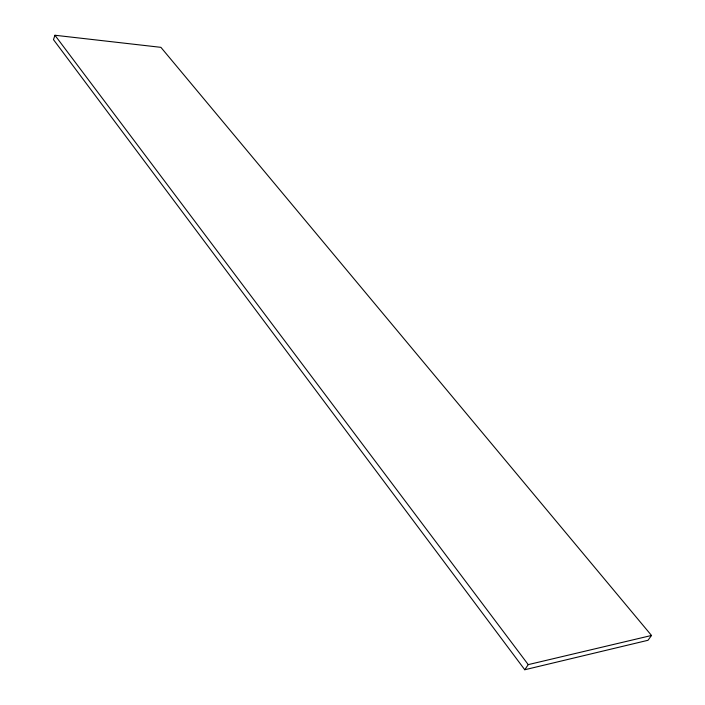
<?xml version="1.0" encoding="UTF-8"?>
<svg xmlns="http://www.w3.org/2000/svg" width="705" height="705" viewBox="0 0 705 705"><rect width="100%" height="100%" fill="white"/><g stroke="black" fill="none" stroke-linecap="round" stroke-linejoin="round"><path stroke-width="1.06" d="M54.937 35.25L53.483 39.647L524.767 669.75L648.01 640.281L651.517 635.469L160.899 47.341L54.937 35.25L528.239 664.621L651.517 635.469M524.767 669.75L528.239 664.621"/></g></svg>
